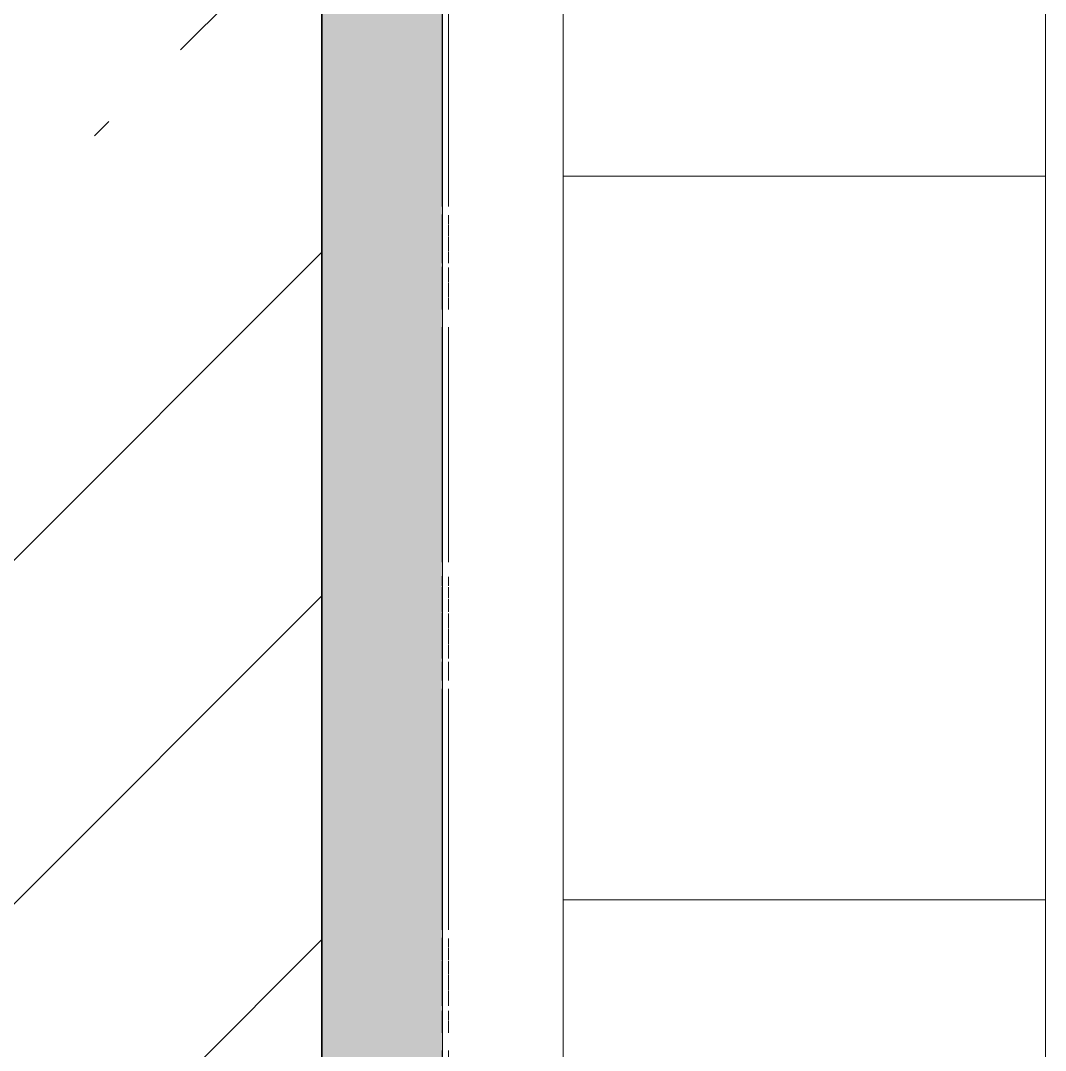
# Model space of a CAD drawing. Header units: millimetres. Extents: x 855 to 84199, y -1987 to 21700.
# Drawn here: x 10493.9 to 10663.9, y 19464.5 to 19635.3 of the extents above; entities that cross this region are included whole.
import ezdxf

# ---------------------------------------------------------------- set-up
doc = ezdxf.new("R2010")
doc.units = ezdxf.units.MM
for name, color, linetype, lineweight, true_color in [('A-WALL-2', 7, 'Continuous', 25, 0x3c3c3c), ('A-WALL-3', 7, 'Continuous', 35, 0x3c3c3c), ('A-WALL-FNSH-1', 7, 'Continuous', 13, 0x3c3c3c), ('I-FURN-1', 7, 'Continuous', 9, 0xf0f0f0)]:
    doc.layers.add(name, color=color, linetype=linetype, lineweight=lineweight, true_color=true_color)
doc.layers.add('I-WALL', color=7, linetype='Continuous', lineweight=9)

# ---------------------------------------------------------------- blocks, each defined once
blk = doc.blocks.new('Бизиборд лего - бизиборд 1_21б-32328682-План разверток пом_ 1_60_ Этаж 1')
at = {"layer": 'I-FURN-1'}
for p, q in [((-355, 100), (-385, 100)), ((-385, 100), (-355, 100)), ((-235, 100), (-355, 100)), ((-355, 100), (-235, 100)), ((-205, 100), (-355, 100)), ((-355, 100), (-355, 20)), ((-355, 20), (-355, 100)), ((-355, 100), (-205, 100)), ((-205, 100), (-235, 100)), ((-235, 100), (-205, 100)), ((-205, 100), (-235, 100)), ((-235, 100), (-235, 20)), ((-235, 20), (-235, 100)), ((-235, 100), (-205, 100)), ((0, 20), (-500, 20)), ((-385, 20), (-355, 20)), ((-385, 20), (-355, 20)), ((-355, 20), (-385, 20)), ((-355, 20), (-350, 20)), ((-355, 20), (-350, 20)), ((-350, 20), (-355, 20)), ((-355, 20), (-350, 20)), ((-350, 20), (-355, 20)), ((-350, 20), (-345, 20)), ((-348.66, 20), (-350, 20)), ((-350, 20), (-345, 20)), ((-345, 20), (-350, 20)), ((-350, 20), (-331.34, 20)), ((-337.41, 20), (-350, 20)), ((-350, 20), (-337.41, 20)), ((-331.34, 20), (-350, 20)), ((-350, 20), (-349.66, 20)), ((-349.66, 20), (-350, 20)), ((-350, 20), (-330, 20)), ((-348.66, 20), (-350, 20)), ((-350, 20), (-340, 20)), ((-331.34, 20), (-350, 20)), ((-350, 20), (-340, 20)), ((-349.66, 20), (-350, 20)), ((-350, 20), (-335, 20)), ((-330, 20), (-350, 20)), ((-350, 20), (-330, 20)), ((-330, 20), (-350, 20)), ((-350, 20), (-330, 20)), ((-330, 20), (-350, 20)), ((-350, 20), (-342.59, 20)), ((-330, 20), (-350, 20)), ((-350, 20), (-330, 20)), ((-330, 20), (-350, 20)), ((-350, 20), (-349.66, 20)), ((-335, 20), (-350, 20)), ((-350, 20), (-340, 20)), ((-347.07, 20), (-350, 20)), ((-350, 20), (-348.66, 20)), ((-345, 20), (-350, 20)), ((-350, 20), (-340, 20)), ((-330, 20), (-350, 20)), ((-350, 20), (-330, 20)), ((-345, 20), (-350, 20)), ((-350, 20), (-330, 20)), ((-330, 20), (-350, 20)), ((-350, 20), (-330, 20)), ((-330, 20), (-350, 20)), ((-350, 20), (-330, 20)), ((-330, 20), (-350, 20)), ((-350, 20), (-330, 20)), ((-330, 20), (-350, 20)), ((-350, 20), (-330, 20)), ((-330, 20), (-350, 20)), ((-350, 20), (-330, 20)), ((-330, 20), (-350, 20)), ((-350, 20), (-349.66, 20)), ((-337.41, 20), (-350, 20)), ((-350, 20), (-337.41, 20)), ((-349.66, 20), (-350, 20)), ((-350, 20), (-330, 20)), ((-349.66, 20), (-350, 20)), ((-349.66, 20), (-348.66, 20)), ((-348.66, 20), (-349.66, 20)), ((-348.66, 20), (-349.66, 20)), ((-349.66, 20), (-332.93, 20)), ((-349.66, 20), (-331.34, 20)), ((-330, 20), (-349.66, 20)), ((-330.34, 20), (-349.66, 20)), ((-348.66, 20), (-340.6, 20)), ((-347.07, 20), (-348.66, 20)), ((-348.66, 20), (-347.07, 20)), ((-347.07, 20), (-348.66, 20)), ((-331.34, 20), (-348.66, 20)), ((-347.07, 20), (-348.66, 20)), ((-348.66, 20), (-347.07, 20)), ((-348.66, 20), (-340.6, 20)), ((-340.6, 20), (-348.66, 20)), ((-348.66, 20), (-340.6, 20)), ((-340.6, 20), (-348.66, 20)), ((-342.59, 20), (-347.07, 20)), ((-347.07, 20), (-340, 20)), ((-342.59, 20), (-347.07, 20)), ((-345, 20), (-347.07, 20)), ((-330, 20), (-347.07, 20)), ((-347.07, 20), (-345, 20)), ((-345, 20), (-340, 20)), ((-345, 20), (-342.59, 20)), ((-342.59, 20), (-345, 20)), ((-342.59, 20), (-345, 20)), ((-345, 20), (-330.34, 20)), ((-342.59, 20), (-345, 20)), ((-330, 20), (-345, 20)), ((-332.93, 20), (-342.59, 20)), ((-342.59, 20), (-337.41, 20)), ((-335, 20), (-342.59, 20)), ((-340, 20), (-342.59, 20)), ((-340, 20), (-342.59, 20)), ((-342.59, 20), (-337.41, 20)), ((-332.93, 20), (-342.59, 20)), ((-340, 20), (-337.41, 20)), ((-340, 20), (-330.34, 20)), ((-340, 20), (-337.41, 20)), ((-337.41, 20), (-340, 20)), ((-340, 20), (-330, 20)), ((-340, 20), (-337.41, 20)), ((-337.41, 20), (-340, 20)), ((-340, 20), (-330, 20)), ((-340, 20), (-337.41, 20)), ((-340, 20), (-337.41, 20)), ((-337.41, 20), (-340, 20)), ((-340, 20), (-337.41, 20)), ((-337.41, 20), (-340, 20)), ((-337.41, 20), (-335, 20)), ((-330, 20), (-337.41, 20)), ((-337.41, 20), (-330, 20)), ((-337.41, 20), (-335, 20)), ((-335, 20), (-337.41, 20)), ((-337.41, 20), (-335, 20)), ((-335, 20), (-337.41, 20)), ((-337.41, 20), (-335, 20)), ((-337.41, 20), (-335, 20)), ((-335, 20), (-337.41, 20)), ((-337.41, 20), (-330, 20)), ((-336.47, 20), (-332.93, 20)), ((-336.47, 20), (-332.93, 20)), ((-332.93, 20), (-336.47, 20)), ((-336.47, 20), (-332.93, 20)), ((-332.93, 20), (-336.47, 20)), ((-335, 20), (-332.93, 20)), ((-330, 20), (-335, 20)), ((-335, 20), (-332.93, 20)), ((-332.93, 20), (-335, 20)), ((-335, 20), (-332.93, 20)), ((-332.93, 20), (-335, 20)), ((-335, 20), (-330, 20)), ((-335, 20), (-332.93, 20)), ((-330, 20), (-335, 20)), ((-335, 20), (-330, 20)), ((-330.34, 20), (-335, 20)), ((-331.34, 20), (-332.93, 20)), ((-332.93, 20), (-331.34, 20)), ((-332.93, 20), (-330.34, 20)), ((-330.34, 20), (-332.93, 20)), ((-332.93, 20), (-331.34, 20)), ((-331.34, 20), (-332.93, 20)), ((-332.93, 20), (-330, 20)), ((-332.93, 20), (-330, 20)), ((-330, 20), (-332.93, 20)), ((-330, 20), (-331.34, 20)), ((-331.34, 20), (-330.34, 20)), ((-331.34, 20), (-330, 20)), ((-330, 20), (-331.34, 20)), ((-330, 20), (-331.34, 20)), ((-330, 20), (-331.34, 20)), ((-331.34, 20), (-330.34, 20)), ((-330.34, 20), (-331.34, 20)), ((-331.34, 20), (-330, 20)), ((-330.34, 20), (-330, 20)), ((-330.34, 20), (-330, 20)), ((-330.34, 20), (-330, 20)), ((-330, 20), (-330.34, 20)), ((-330.34, 20), (-330, 20)), ((-330, 20), (-330.34, 20)), ((-330.34, 20), (-330, 20)), ((-330, 20), (-330.34, 20)), ((-330, 20), (-330.34, 20)), ((-330, 20), (-291, 20)), ((-330, 20), (-291, 20)), ((-291, 20), (-330, 20)), ((-330, 20), (-291, 20)), ((-291, 20), (-330, 20)), ((-290, 20), (-289.66, 20)), ((-289.66, 20), (-290, 20)), ((-290, 20), (-287.07, 20)), ((-289.66, 20), (-290, 20)), ((-290, 20), (-287.07, 20)), ((-270, 20), (-290, 20)), ((-290, 20), (-280, 20)), ((-275, 20), (-290, 20)), ((-290, 20), (-289.66, 20)), ((-289.66, 20), (-290, 20)), ((-290, 20), (-270, 20)), ((-289.66, 20), (-290, 20)), ((-290, 20), (-270, 20)), ((-277.41, 20), (-290, 20)), ((-290, 20), (-289.66, 20)), ((-270, 20), (-290, 20)), ((-290, 20), (-275, 20)), ((-271.34, 20), (-290, 20)), ((-290, 20), (-270, 20)), ((-270, 20), (-290, 20)), ((-290, 20), (-270, 20)), ((-270, 20), (-290, 20)), ((-290, 20), (-272.93, 20)), ((-288.66, 20), (-290, 20)), ((-290, 20), (-270, 20)), ((-280, 20), (-290, 20)), ((-290, 20), (-288.66, 20)), ((-271.34, 20), (-290, 20)), ((-290, 20), (-288.66, 20)), ((-270, 20), (-290, 20)), ((-290, 20), (-282.59, 20)), ((-270.34, 20), (-290, 20)), ((-290, 20), (-280, 20)), ((-270, 20), (-290, 20)), ((-290, 20), (-270, 20)), ((-270, 20), (-290, 20)), ((-290, 20), (-270, 20)), ((-270, 20), (-290, 20)), ((-290, 20), (-270, 20)), ((-270, 20), (-290, 20)), ((-290, 20), (-270, 20)), ((-270, 20), (-290, 20)), ((-290, 20), (-270, 20)), ((-270, 20), (-290, 20)), ((-290, 20), (-270, 20)), ((-271.34, 20), (-290, 20)), ((-290, 20), (-270, 20)), ((-270, 20), (-290, 20)), ((-290, 20), (-289.66, 20)), ((-270, 20), (-290, 20)), ((-290, 20), (-289.66, 20)), ((-270.34, 20), (-290, 20)), ((-290, 20), (-270, 20)), ((-270, 20), (-290, 20)), ((-289.66, 20), (-287.07, 20)), ((-288.66, 20), (-289.66, 20)), ((-288.66, 20), (-289.66, 20)), ((-289.66, 20), (-288.66, 20)), ((-288.66, 20), (-289.66, 20)), ((-282.59, 20), (-289.66, 20)), ((-289.66, 20), (-288.66, 20)), ((-289.66, 20), (-288.66, 20)), ((-289.66, 20), (-287.07, 20)), ((-288.66, 20), (-287.07, 20)), ((-287.07, 20), (-288.66, 20)), ((-270, 20), (-288.66, 20)), ((-288.66, 20), (-287.07, 20)), ((-285, 20), (-288.66, 20)), ((-288.66, 20), (-287.07, 20)), ((-287.07, 20), (-288.66, 20)), ((-288.66, 20), (-277.41, 20)), ((-288.66, 20), (-285, 20)), ((-288.66, 20), (-282.59, 20)), ((-288.66, 20), (-287.07, 20)), ((-287.07, 20), (-288.66, 20)), ((-288.66, 20), (-287.07, 20)), ((-287.07, 20), (-288.66, 20)), ((-287.07, 20), (-277.41, 20)), ((-280, 20), (-287.07, 20)), ((-287.07, 20), (-285, 20)), ((-287.07, 20), (-282.59, 20)), ((-287.07, 20), (-285, 20)), ((-287.07, 20), (-285, 20)), ((-285, 20), (-287.07, 20)), ((-287.07, 20), (-277.41, 20)), ((-286.87, 20), (-282.73, 20)), ((-286.87, 20), (-282.73, 20)), ((-282.73, 20), (-286.87, 20)), ((-286.87, 20), (-282.73, 20)), ((-282.73, 20), (-286.87, 20)), ((-285, 20), (-282.59, 20)), ((-285, 20), (-282.59, 20)), ((-282.59, 20), (-285, 20)), ((-285, 20), (-282.59, 20)), ((-282.59, 20), (-285, 20)), ((-285, 20), (-270, 20)), ((-282.59, 20), (-275, 20)), ((-282.59, 20), (-280, 20)), ((-282.59, 20), (-277.41, 20)), ((-282.59, 20), (-280, 20)), ((-280, 20), (-282.59, 20)), ((-270, 20), (-282.59, 20)), ((-282.59, 20), (-280, 20)), ((-277.41, 20), (-282.59, 20)), ((-282.59, 20), (-275, 20)), ((-282.59, 20), (-277.41, 20)), ((-282.59, 20), (-275, 20)), ((-275, 20), (-282.59, 20)), ((-282.59, 20), (-275, 20)), ((-275, 20), (-282.59, 20)), ((-277.41, 20), (-280, 20)), ((-280, 20), (-277.41, 20)), ((-280, 20), (-270, 20)), ((-280, 20), (-277.41, 20)), ((-275, 20), (-280, 20)), ((-280, 20), (-277.41, 20)), ((-270, 20), (-280, 20)), ((-280, 20), (-270, 20)), ((-277.41, 20), (-270.34, 20)), ((-270, 20), (-277.41, 20)), ((-277.41, 20), (-275, 20)), ((-277.41, 20), (-271.34, 20)), ((-277.41, 20), (-275, 20)), ((-270, 20), (-277.41, 20)), ((-277.41, 20), (-275, 20)), ((-275, 20), (-277.41, 20)), ((-277.41, 20), (-270, 20)), ((-277.41, 20), (-275, 20)), ((-277.41, 20), (-275, 20)), ((-275, 20), (-270.34, 20)), ((-272.93, 20), (-275, 20)), ((-275, 20), (-272.93, 20)), ((-272.93, 20), (-275, 20)), ((-275, 20), (-270, 20)), ((-275, 20), (-270, 20)), ((-272.93, 20), (-275, 20)), ((-275, 20), (-270.34, 20)), ((-275, 20), (-272.93, 20)), ((-275, 20), (-270, 20)), ((-274.46, 20), (-271.34, 20)), ((-274.46, 20), (-271.34, 20)), ((-271.34, 20), (-274.46, 20)), ((-274.46, 20), (-271.34, 20)), ((-271.34, 20), (-274.46, 20)), ((-270, 20), (-272.93, 20)), ((-272.93, 20), (-271.34, 20)), ((-270, 20), (-272.93, 20)), ((-272.93, 20), (-270.34, 20)), ((-270.34, 20), (-272.93, 20)), ((-272.93, 20), (-270.34, 20)), ((-271.34, 20), (-270.34, 20)), ((-271.34, 20), (-270.34, 20)), ((-270, 20), (-271.34, 20)), ((-270, 20), (-271.34, 20)), ((-270, 20), (-271.34, 20)), ((-270.34, 20), (-270, 20)), ((-270.34, 20), (-270, 20)), ((-270.34, 20), (-270, 20)), ((-270.34, 20), (-270, 20)), ((-270.34, 20), (-270, 20)), ((-270, 20), (-270.34, 20)), ((-270.34, 20), (-270, 20)), ((-270, 20), (-270.34, 20)), ((-270.34, 20), (-270, 20)), ((-270, 20), (-270.34, 20)), ((-270, 20), (-235, 20)), ((-270, 20), (-235, 20)), ((-235, 20), (-270, 20)), ((-270, 20), (-230, 20)), ((-230, 20), (-270, 20)), ((-235, 20), (-230, 20)), ((-235, 20), (-230, 20)), ((-230, 20), (-235, 20)), ((-235, 20), (-230, 20)), ((-230, 20), (-235, 20)), ((-230, 20), (-210, 20)), ((-229.66, 20), (-230, 20)), ((-230, 20), (-210.34, 20)), ((-225, 20), (-230, 20)), ((-230, 20), (-228.66, 20)), ((-228.66, 20), (-230, 20)), ((-230, 20), (-229.66, 20)), ((-229.66, 20), (-230, 20)), ((-230, 20), (-229.66, 20)), ((-229.66, 20), (-230, 20)), ((-230, 20), (-217.41, 20)), ((-225, 20), (-230, 20)), ((-230, 20), (-210, 20)), ((-210, 20), (-230, 20)), ((-230, 20), (-229.66, 20)), ((-222.59, 20), (-230, 20)), ((-230, 20), (-210, 20)), ((-210, 20), (-230, 20)), ((-230, 20), (-210, 20)), ((-210, 20), (-230, 20)), ((-230, 20), (-210, 20)), ((-210, 20), (-230, 20)), ((-230, 20), (-210, 20)), ((-229.66, 20), (-230, 20)), ((-230, 20), (-220, 20)), ((-210, 20), (-230, 20)), ((-230, 20), (-222.59, 20)), ((-228.66, 20), (-230, 20)), ((-230, 20), (-210, 20)), ((-210, 20), (-230, 20)), ((-230, 20), (-210, 20)), ((-210, 20), (-230, 20)), ((-230, 20), (-210, 20)), ((-210, 20), (-230, 20)), ((-230, 20), (-210, 20)), ((-210, 20), (-230, 20)), ((-230, 20), (-210, 20)), ((-217.41, 20), (-230, 20)), ((-230, 20), (-210, 20)), ((-210, 20), (-230, 20)), ((-230, 20), (-210, 20)), ((-210, 20), (-230, 20)), ((-230, 20), (-210, 20)), ((-210, 20), (-230, 20)), ((-230, 20), (-215, 20)), ((-210, 20), (-230, 20)), ((-230, 20), (-210, 20)), ((-210, 20), (-230, 20)), ((-230, 20), (-211.34, 20)), ((-228.66, 20), (-230, 20)), ((-230, 20), (-210, 20)), ((-215, 20), (-230, 20)), ((-230, 20), (-210, 20)), ((-210, 20), (-230, 20)), ((-211.34, 20), (-229.66, 20)), ((-229.66, 20), (-228.66, 20)), ((-227.07, 20), (-229.66, 20)), ((-229.66, 20), (-228.66, 20)), ((-228.66, 20), (-229.66, 20)), ((-229.66, 20), (-228.66, 20)), ((-228.66, 20), (-229.66, 20)), ((-228.66, 20), (-225, 20)), ((-228.66, 20), (-225, 20)), ((-210, 20), (-228.66, 20)), ((-228.66, 20), (-227.07, 20)), ((-228.66, 20), (-227.07, 20)), ((-227.07, 20), (-228.66, 20)), ((-228.66, 20), (-212.93, 20)), ((-227.07, 20), (-228.66, 20)), ((-225, 20), (-228.66, 20)), ((-217.41, 20), (-228.66, 20)), ((-228.66, 20), (-225, 20)), ((-225, 20), (-228.66, 20)), ((-228.66, 20), (-225, 20)), ((-225, 20), (-228.66, 20)), ((-228.66, 20), (-225, 20)), ((-225, 20), (-228.66, 20)), ((-227.07, 20), (-225, 20)), ((-222.59, 20), (-227.07, 20)), ((-227.07, 20), (-225, 20)), ((-225, 20), (-227.07, 20)), ((-225, 20), (-227.07, 20)), ((-210.34, 20), (-225, 20)), ((-225, 20), (-210.34, 20)), ((-225, 20), (-210, 20)), ((-225, 20), (-222.59, 20)), ((-222.59, 20), (-225, 20)), ((-215, 20), (-225, 20)), ((-222.59, 20), (-225, 20)), ((-215, 20), (-225, 20)), ((-224.86, 20), (-217.41, 20)), ((-224.86, 20), (-217.41, 20)), ((-217.41, 20), (-224.86, 20)), ((-224.86, 20), (-217.41, 20)), ((-217.41, 20), (-224.86, 20)), ((-224.86, 20), (-217.41, 20)), ((-217.41, 20), (-224.86, 20)), ((-217.41, 20), (-222.59, 20)), ((-222.59, 20), (-220, 20)), ((-220, 20), (-222.59, 20)), ((-215, 20), (-222.59, 20)), ((-220, 20), (-222.59, 20)), ((-222.59, 20), (-217.41, 20)), ((-220, 20), (-217.41, 20)), ((-217.41, 20), (-220, 20)), ((-217.41, 20), (-220, 20)), ((-220, 20), (-210, 20)), ((-210, 20), (-217.41, 20)), ((-217.41, 20), (-215, 20)), ((-215, 20), (-217.41, 20)), ((-217.41, 20), (-215, 20)), ((-212.93, 20), (-217.41, 20)), ((-217.41, 20), (-210, 20)), ((-212.93, 20), (-217.41, 20)), ((-212.93, 20), (-217.41, 20)), ((-216.59, 20), (-212.93, 20)), ((-216.59, 20), (-212.93, 20)), ((-212.93, 20), (-216.59, 20)), ((-216.59, 20), (-212.93, 20)), ((-212.93, 20), (-216.59, 20)), ((-216.59, 20), (-212.93, 20)), ((-212.93, 20), (-216.59, 20)), ((-215, 20), (-212.93, 20)), ((-212.93, 20), (-215, 20)), ((-215, 20), (-212.93, 20)), ((-211.34, 20), (-215, 20)), ((-210, 20), (-215, 20)), ((-210, 20), (-215, 20)), ((-215, 20), (-210, 20)), ((-210, 20), (-215, 20)), ((-212.93, 20), (-211.34, 20)), ((-211.34, 20), (-212.93, 20)), ((-212.93, 20), (-211.34, 20)), ((-212.93, 20), (-210, 20)), ((-211.34, 20), (-212.93, 20)), ((-210, 20), (-212.93, 20)), ((-210, 20), (-212.93, 20)), ((-210, 20), (-211.34, 20)), ((-211.34, 20), (-210, 20)), ((-210, 20), (-211.34, 20)), ((-211.34, 20), (-210.34, 20)), ((-210, 20), (-211.34, 20)), ((-210, 20), (-211.34, 20)), ((-211.34, 20), (-210, 20)), ((-210.34, 20), (-210, 20)), ((-210, 20), (-210.34, 20)), ((-210.34, 20), (-210, 20)), ((-210.34, 20), (-210, 20)), ((-210, 20), (-205, 20)), ((-210, 20), (-205, 20)), ((-205, 20), (-210, 20)), ((-210, 20), (-205, 20)), ((-205, 20), (-210, 20)), ((-210, 20), (-205, 20)), ((-205, 20), (-210, 20)), ((-500, 0), (0, 0)), ((-350, 0), (-390, 0)), ((-330, 0), (-350, 0)), ((-350, 0), (-348.66, 0)), ((-347.07, 0), (-350, 0)), ((-350, 0), (-330, 0)), ((-345, 0), (-350, 0)), ((-350, 0), (-342.59, 0)), ((-330, 0), (-350, 0)), ((-350, 0), (-330, 0)), ((-330, 0), (-350, 0)), ((-350, 0), (-330, 0)), ((-340, 0), (-350, 0)), ((-350, 0), (-330, 0)), ((-330, 0), (-350, 0)), ((-350, 0), (-330, 0)), ((-330, 0), (-350, 0)), ((-350, 0), (-330, 0)), ((-330, 0), (-350, 0)), ((-350, 0), (-330, 0)), ((-330, 0), (-350, 0)), ((-350, 0), (-330, 0)), ((-330, 0), (-350, 0)), ((-350, 0), (-330, 0)), ((-330, 0), (-350, 0)), ((-350, 0), (-330, 0)), ((-345, 0), (-350, 0)), ((-350, 0), (-331.34, 0)), ((-348.66, 0), (-350, 0)), ((-350, 0), (-330, 0)), ((-337.41, 0), (-350, 0)), ((-350, 0), (-349.66, 0)), ((-330, 0), (-350, 0)), ((-350, 0), (-347.07, 0)), ((-349.66, 0), (-347.07, 0)), ((-340.6, 0), (-348.66, 0)), ((-348.66, 0), (-330, 0)), ((-347.07, 0), (-348.66, 0)), ((-330, 0), (-347.07, 0)), ((-345, 0), (-347.07, 0)), ((-347.07, 0), (-330, 0)), ((-347.07, 0), (-337.41, 0)), ((-331.34, 0), (-345, 0)), ((-342.59, 0), (-345, 0)), ((-342.59, 0), (-345, 0)), ((-342.59, 0), (-335, 0)), ((-340, 0), (-342.59, 0)), ((-340, 0), (-342.59, 0)), ((-340.61, 0), (-340, 0)), ((-332.93, 0), (-340, 0)), ((-330, 0), (-340, 0)), ((-337.41, 0), (-340, 0)), ((-337.41, 0), (-340, 0)), ((-335, 0), (-337.41, 0)), ((-335, 0), (-337.41, 0)), ((-330.34, 0), (-337.41, 0)), ((-337.41, 0), (-330, 0)), ((-335, 0), (-332.93, 0)), ((-332.93, 0), (-335, 0)), ((-330, 0), (-335, 0)), ((-332.93, 0), (-330, 0)), ((-331.34, 0), (-332.93, 0)), ((-330, 0), (-331.34, 0)), ((-330.34, 0), (-331.34, 0)), ((-331.34, 0), (-330, 0)), ((-330, 0), (-330.34, 0)), ((-330, 0), (-330.34, 0)), ((-291, 0), (-330, 0)), ((-280, 0), (-290, 0)), ((-290, 0), (-288.66, 0)), ((-289.66, 0), (-290, 0)), ((-290, 0), (-285, 0)), ((-287.07, 0), (-290, 0)), ((-290, 0), (-271.34, 0)), ((-270, 0), (-290, 0)), ((-290, 0), (-270, 0)), ((-270, 0), (-290, 0)), ((-290, 0), (-270, 0)), ((-270, 0), (-290, 0)), ((-290, 0), (-270, 0)), ((-270, 0), (-290, 0)), ((-290, 0), (-282.59, 0)), ((-270, 0), (-290, 0)), ((-290, 0), (-282.59, 0)), ((-270, 0), (-290, 0)), ((-290, 0), (-270, 0)), ((-270, 0), (-290, 0)), ((-290, 0), (-270, 0)), ((-289.66, 0), (-290, 0)), ((-290, 0), (-287.07, 0)), ((-270, 0), (-290, 0)), ((-290, 0), (-270, 0)), ((-270, 0), (-290, 0)), ((-290, 0), (-270, 0)), ((-270, 0), (-290, 0)), ((-290, 0), (-288.66, 0)), ((-287.07, 0), (-290, 0)), ((-290, 0), (-272.93, 0)), ((-277.41, 0), (-290, 0)), ((-290, 0), (-272.93, 0)), ((-288.66, 0), (-289.66, 0)), ((-285, 0), (-289.66, 0)), ((-287.07, 0), (-288.66, 0)), ((-288.66, 0), (-271.34, 0)), ((-287.07, 0), (-288.66, 0)), ((-288.66, 0), (-270, 0)), ((-285, 0), (-287.07, 0)), ((-270.34, 0), (-287.07, 0)), ((-287.07, 0), (-280, 0)), ((-275, 0), (-287.07, 0)), ((-282.73, 0), (-286.87, 0)), ((-282.59, 0), (-285, 0)), ((-285, 0), (-270, 0)), ((-270, 0), (-285, 0)), ((-275, 0), (-282.59, 0)), ((-270, 0), (-282.59, 0)), ((-282.59, 0), (-280, 0)), ((-282.59, 0), (-270, 0)), ((-270, 0), (-280, 0)), ((-280, 0), (-277.41, 0)), ((-280, 0), (-272.93, 0)), ((-277.41, 0), (-275, 0)), ((-270, 0), (-277.41, 0)), ((-275, 0), (-272.93, 0)), ((-270, 0), (-275, 0)), ((-271.34, 0), (-274.46, 0)), ((-272.93, 0), (-271.34, 0)), ((-272.93, 0), (-270, 0)), ((-272.93, 0), (-270, 0)), ((-272.93, 0), (-271.34, 0)), ((-271.34, 0), (-270, 0)), ((-271.34, 0), (-270, 0)), ((-271.34, 0), (-270.34, 0)), ((-271.34, 0), (-270, 0)), ((-270, 0), (-270.34, 0)), ((-270.34, 0), (-270, 0)), ((-230, 0), (-270, 0)), ((-228.66, 0), (-230, 0)), ((-230, 0), (-210, 0)), ((-210, 0), (-230, 0)), ((-230, 0), (-210, 0)), ((-215, 0), (-230, 0)), ((-230, 0), (-210, 0)), ((-210, 0), (-230, 0)), ((-230, 0), (-210, 0)), ((-210, 0), (-230, 0)), ((-230, 0), (-210, 0)), ((-210, 0), (-230, 0)), ((-230, 0), (-210, 0)), ((-211.34, 0), (-230, 0)), ((-230, 0), (-210, 0)), ((-210, 0), (-230, 0)), ((-230, 0), (-210, 0)), ((-210, 0), (-230, 0)), ((-230, 0), (-210, 0)), ((-210, 0), (-230, 0)), ((-230, 0), (-210, 0)), ((-227.07, 0), (-230, 0)), ((-230, 0), (-229.66, 0)), ((-210, 0), (-230, 0)), ((-230, 0), (-210, 0)), ((-225, 0), (-230, 0)), ((-230, 0), (-210, 0)), ((-229.66, 0), (-230, 0)), ((-230, 0), (-227.07, 0)), ((-227.07, 0), (-230, 0)), ((-230, 0), (-225, 0)), ((-210, 0), (-230, 0)), ((-230, 0), (-220, 0)), ((-229.66, 0), (-228.66, 0)), ((-210, 0), (-229.66, 0)), ((-225, 0), (-228.66, 0)), ((-210, 0), (-228.66, 0)), ((-228.66, 0), (-227.07, 0)), ((-217.41, 0), (-227.07, 0)), ((-227.07, 0), (-225, 0)), ((-227.07, 0), (-210, 0)), ((-225, 0), (-227.07, 0)), ((-225, 0), (-222.59, 0)), ((-210, 0), (-225, 0)), ((-217.41, 0), (-225, 0)), ((-225, 0), (-210, 0)), ((-217.41, 0), (-224.86, 0)), ((-222.59, 0), (-217.41, 0)), ((-220, 0), (-217.41, 0)), ((-210.34, 0), (-217.41, 0)), ((-217.41, 0), (-215, 0)), ((-212.93, 0), (-217.41, 0)), ((-217.41, 0), (-211.34, 0)), ((-212.93, 0), (-216.59, 0)), ((-210, 0), (-215, 0)), ((-215, 0), (-211.34, 0)), ((-210.34, 0), (-212.93, 0)), ((-210.34, 0), (-211.34, 0)), ((-211.34, 0), (-210.34, 0)), ((-211.34, 0), (-210.34, 0)), ((-210, 0), (-210.34, 0)), ((-210, 0), (-210.34, 0)), ((-210.34, 0), (-210, 0)), ((-210, 0), (-210.34, 0)), ((-210.34, 0), (-210, 0)), ((-170, 0), (-210, 0))]:
    blk.add_line(p, q, dxfattribs=at)

msp = doc.modelspace()

# ---------------------------------------------------------------- hatches: boundary and pattern name
at = {"layer": 'I-WALL'}
h = msp.add_hatch(dxfattribs=at)
h.set_pattern_fill('FP_2', color=256, style=0, pattern_type=2)
h.set_pattern_definition([(45, (-90256.056, 0), (-57.024626, 57.024626), []), (45, (-90199.03, 0), (-57.024626, 57.024626), [100.806, -20.161, 3.353, -16.808])])
h.paths.add_polyline_path([(10460.11, 17750), (10543.94, 17750), (10543.94, 21400), (10323.94, 21400), (10323.94, 17750)])
h = msp.add_hatch(dxfattribs=at)
h.set_pattern_fill('FP_19', color=256, style=0, pattern_type=2)
h.set_pattern_definition([(0, (-90256.056, 0), (121.92, 30.48), [10.058, -81.382, 10.058, -81.382, -487.68]), (0, (-90256.056, 0), (121.92, 30.48), [-182.88, 10.058, -172.822, 10.058, -81.382, -213.36]), (0, (-90256.056, 0), (121.92, 30.48), [-457.2, 10.058, -50.902, 10.058, -142.342]), (120, (-90210.336, 15.24), (-87.356454, 90.345817), [10.058, -81.382, 10.058, -81.382, -487.68]), (120, (-90210.336, 15.24), (-87.356454, 90.345817), [-182.88, 10.058, -172.822, 10.058, -81.382, -213.36]), (120, (-90210.336, 15.24), (-87.356454, 90.345817), [-457.2, 10.058, -50.902, 10.058, -142.342]), (240, (-90195.096, 76.2), (-34.563546, -120.825817), [10.058, -81.382, 10.058, -81.382, -487.68]), (240, (-90195.096, 76.2), (-34.563546, -120.825817), [-182.88, 10.058, -172.822, 10.058, -81.382, -213.36]), (240, (-90195.096, 76.2), (-34.563546, -120.825817), [-457.2, 10.058, -50.902, 10.058, -142.342])])
h.paths.add_polyline_path([(10562.36, 17750), (10563.94, 17750), (10563.94, 20791.5), (10543.94, 20791.5), (10543.94, 17750)])

# ---------------------------------------------------------------- linework, layer by layer
at = {"layer": 'A-WALL-2'}
for p, q in [((10563.94, 19604.5), (10563.94, 19644.5)), ((10563.94, 19595.1), (10563.94, 19603.16)), ((10563.94, 19587.43), (10563.94, 19594.5)), ((10563.94, 19545.5), (10563.94, 19584.5)), ((10563.94, 19541.57), (10563.94, 19543.16)), ((10563.94, 19537.23), (10563.94, 19541.37)), ((10563.94, 19529.5), (10563.94, 19537.09)), ((10563.94, 19525.84), (10563.94, 19528.96)), ((10563.94, 19484.5), (10563.94, 19524.5)), ((10563.94, 19479.5), (10563.94, 19483.16)), ((10563.94, 19471.91), (10563.94, 19479.36)), ((10563.94, 19467.43), (10563.94, 19471.09)), ((10563.94, 19424.5), (10563.94, 19464.5))]:
    msp.add_line(p, q, dxfattribs=at)
at = {"layer": 'A-WALL-3'}
msp.add_line((10543.94, 17530), (10543.94, 20754), dxfattribs=at)
at = {"layer": 'A-WALL-FNSH-1'}
for p, q in [((10564.94, 19604.48), (10564.94, 19644.5)), ((10564.94, 19601.57), (10564.94, 19603.08)), ((10564.94, 19599.5), (10564.94, 19601.47)), ((10564.94, 19597.09), (10564.94, 19599.38)), ((10564.94, 19595.1), (10564.94, 19596.96)), ((10564.94, 19591.91), (10564.94, 19594.37)), ((10564.94, 19589.5), (10564.94, 19591.79)), ((10564.94, 19587.43), (10564.94, 19589.4)), ((10564.94, 19545.5), (10564.94, 19584.5)), ((10564.94, 19541.57), (10564.94, 19543.08)), ((10564.94, 19539.5), (10564.94, 19541.37)), ((10564.94, 19537.23), (10564.94, 19539.38)), ((10564.94, 19534.5), (10564.94, 19536.96)), ((10564.94, 19531.91), (10564.94, 19534.37)), ((10564.94, 19529.5), (10564.94, 19531.79)), ((10564.94, 19527.43), (10564.94, 19528.96)), ((10564.94, 19525.84), (10564.94, 19527.35)), ((10564.94, 19484.48), (10564.94, 19524.5)), ((10564.94, 19481.57), (10564.94, 19483.08)), ((10564.94, 19479.5), (10564.94, 19481.47)), ((10564.94, 19477.09), (10564.94, 19479.36)), ((10564.94, 19474.5), (10564.94, 19476.96)), ((10564.94, 19471.91), (10564.94, 19474.37)), ((10564.94, 19469.5), (10564.94, 19471.09)), ((10564.94, 19467.43), (10564.94, 19469.4)), ((10564.94, 19424.48), (10564.94, 19464.5))]:
    msp.add_line(p, q, dxfattribs=at)

# ---------------------------------------------------------------- block references
at = {"layer": 'I-FURN-1', "rotation": 270.0000000000001}
msp.add_blockref('Бизиборд лего - бизиборд 1_21б-32328682-План разверток пом_ 1_60_ Этаж 1', (10563.94, 19254.5), dxfattribs=at)

doc.saveas('drawing.dxf')
